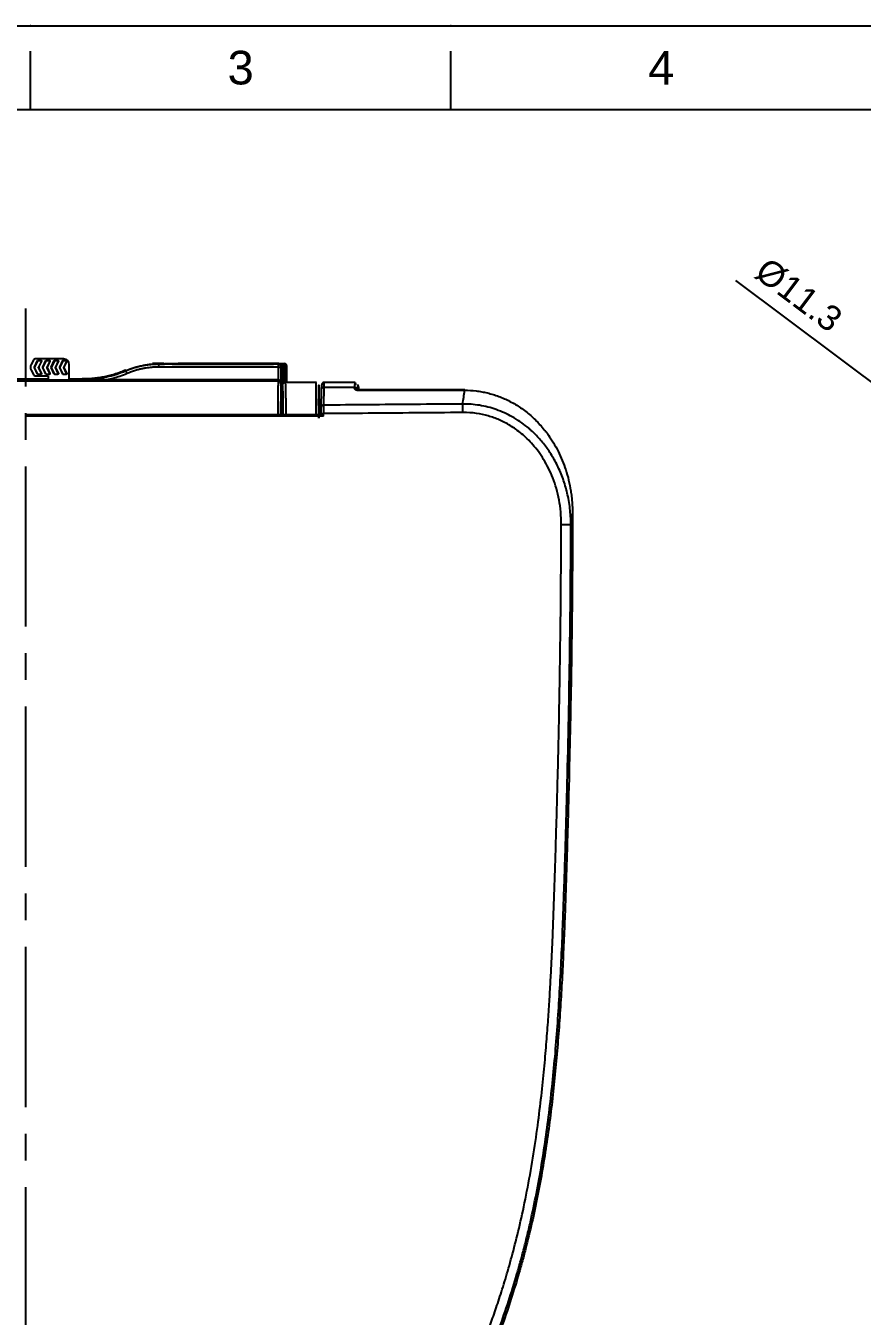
# Model space of a CAD drawing. Header units: millimetres. Extents: x 63 to 483, y 13 to 310.
# Drawn here: x 172.1 to 271.6, y 156.6 to 310.1 of the extents above; entities that cross this region are included whole.
import ezdxf

# ---------------------------------------------------------------- set-up
doc = ezdxf.new("R2010")
doc.units = ezdxf.units.MM
doc.linetypes.add('CENTER2', pattern=[28.575, 19.05, -3.175, 3.175, -3.175])
for name, color, linetype in [('Center', 1, 'CENTER2'), ('DIM', 5, 'Continuous'), ('FORM', 7, 'Continuous')]:
    doc.layers.add(name, color=color, linetype=linetype)
doc.styles.get("Standard").update_dxf_attribs({"font": 'arial.ttf'})
doc.dimstyles.new('사본 Standard', dxfattribs={"dimtxt": 2.5, "dimasz": 3, "dimexe": 1, "dimexo": 1, "dimgap": 0.9, "dimtad": 1, "dimdec": 1, "dimdsep": 46, "dimtxsty": 'Standard', "dimcen": 0.09, "dimclrd": 3, "dimclre": 3, "dimclrt": 2, "dimadec": 0, "dimazin": 0, "dimtfac": 1, "dimtdec": 1, "dimtmove": 0, "dimatfit": 3, "dimfxl": 1.25, "dimtolj": 1, "dimtzin": 0, "dimarcsym": 1})

# ---------------------------------------------------------------- blocks, each defined once
blk = doc.blocks.new('*D8')
at = {"layer": 'DIM', "linetype": 'ByBlock', "lineweight": -2, "transparency": 16777216}
blk.add_line((256.54, 279.84), (274.78, 266.16), dxfattribs=at)
at = {"layer": 'DIM', "transparency": 16777216}
blk.add_solid([(275.08, 266.56), (274.48, 265.76), (277.18, 264.36)], dxfattribs=at)
at = {"layer": 'DIM', "transparency": 16777216, "insert": (264.04, 278.11), "char_height": 3, "attachment_point": 5, "rotation": 323.1098}
blk.add_mtext('\\A1;%%C11.3', dxfattribs=at)

msp = doc.modelspace()

# ---------------------------------------------------------------- linework, layer by layer
for p, q in [((173.11, 270.43), (172.78, 269.85)), ((173.17, 269.55), (173.53, 270.31)), ((173.54, 270.3), (173.18, 269.55)), ((176.64, 270.52), (173.26, 270.52)), ((173.54, 270.3), (173.53, 270.31)), ((173.6, 270.34), (173.59, 270.35)), ((173.59, 270.35), (173.95, 270.35)), ((173.6, 270.34), (173.93, 270.34)), ((173.99, 270.25), (173.66, 269.55)), ((174.01, 270.26), (173.67, 269.55)), ((173.93, 270.34), (173.95, 270.35)), ((173.99, 270.25), (174.01, 270.26)), ((174.17, 269.55), (174.53, 270.31)), ((174.54, 270.3), (174.18, 269.55)), ((174.54, 270.3), (174.53, 270.31)), ((174.6, 270.34), (174.59, 270.35)), ((174.59, 270.35), (174.95, 270.35)), ((174.6, 270.34), (174.93, 270.34)), ((174.99, 270.25), (174.66, 269.55)), ((175.01, 270.26), (174.67, 269.55)), ((174.93, 270.34), (174.95, 270.35)), ((174.99, 270.25), (175.01, 270.26)), ((175.17, 269.55), (175.53, 270.31)), ((175.54, 270.3), (175.18, 269.55)), ((175.54, 270.3), (175.53, 270.31)), ((175.6, 270.34), (175.59, 270.35)), ((175.59, 270.35), (175.95, 270.35)), ((175.6, 270.34), (175.93, 270.34)), ((175.99, 270.25), (175.66, 269.55)), ((176.01, 270.26), (175.67, 269.55)), ((175.93, 270.34), (175.95, 270.35)), ((175.99, 270.25), (176.01, 270.26)), ((176.17, 269.55), (176.53, 270.31)), ((176.54, 270.3), (176.18, 269.55)), ((176.54, 270.3), (176.53, 270.31)), ((176.6, 270.34), (176.59, 270.35)), ((176.59, 270.35), (176.95, 270.35)), ((176.6, 270.34), (176.93, 270.34)), ((176.99, 270.25), (176.66, 269.55)), ((177.01, 270.26), (176.67, 269.55)), ((176.93, 270.34), (176.95, 270.35)), ((176.99, 270.25), (177.01, 270.26)), ((172.78, 269.18), (173.11, 268.6)), ((173.18, 269.55), (173.17, 269.55)), ((173.18, 269.49), (173.17, 269.49)), ((173.53, 268.72), (173.17, 269.49)), ((173.54, 268.73), (173.18, 269.49)), ((173.54, 268.73), (173.53, 268.72)), ((173.6, 268.69), (173.59, 268.68)), ((173.95, 268.68), (173.59, 268.68)), ((173.6, 268.69), (173.93, 268.69)), ((173.67, 269.55), (173.66, 269.55)), ((173.99, 268.79), (173.66, 269.49)), ((173.67, 269.49), (173.66, 269.49)), ((173.67, 269.49), (174.01, 268.78)), ((173.93, 268.69), (173.95, 268.68)), ((173.99, 268.79), (174.01, 268.78)), ((174.18, 269.55), (174.17, 269.55)), ((174.18, 269.49), (174.17, 269.49)), ((174.53, 268.72), (174.17, 269.49)), ((174.54, 268.73), (174.18, 269.49)), ((174.54, 268.73), (174.53, 268.72)), ((174.6, 268.69), (174.59, 268.68)), ((174.95, 268.68), (174.59, 268.68)), ((174.6, 268.69), (174.93, 268.69)), ((174.67, 269.55), (174.66, 269.55)), ((174.99, 268.79), (174.66, 269.49)), ((174.67, 269.49), (174.66, 269.49)), ((174.67, 269.49), (175.01, 268.78)), ((174.93, 268.69), (174.95, 268.68)), ((174.99, 268.79), (175.01, 268.78)), ((175.18, 269.55), (175.17, 269.55)), ((175.18, 269.49), (175.17, 269.49)), ((175.53, 268.72), (175.17, 269.49)), ((175.54, 268.73), (175.18, 269.49)), ((175.54, 268.73), (175.53, 268.72)), ((175.6, 268.69), (175.59, 268.68)), ((175.95, 268.68), (175.59, 268.68)), ((175.6, 268.69), (175.93, 268.69)), ((175.67, 269.55), (175.66, 269.55)), ((175.99, 268.79), (175.66, 269.49)), ((175.67, 269.49), (175.66, 269.49)), ((175.67, 269.49), (176.01, 268.78)), ((175.93, 268.69), (175.95, 268.68)), ((175.99, 268.79), (176.01, 268.78)), ((176.18, 269.55), (176.17, 269.55)), ((176.18, 269.49), (176.17, 269.49)), ((176.53, 268.72), (176.17, 269.49)), ((176.54, 268.73), (176.18, 269.49)), ((176.54, 268.73), (176.53, 268.72)), ((176.6, 268.69), (176.59, 268.68)), ((176.95, 268.68), (176.59, 268.68)), ((176.6, 268.69), (176.93, 268.69)), ((176.67, 269.55), (176.66, 269.55)), ((176.99, 268.79), (176.66, 269.49)), ((176.67, 269.49), (176.66, 269.49)), ((176.67, 269.49), (177.01, 268.78)), ((176.93, 268.69), (176.95, 268.68)), ((176.99, 268.79), (177.01, 268.78)), ((177.31, 268.03), (177.31, 269.85)), ((184.18, 268.77), (184.05, 269.08)), ((202.17, 269.88), (187.97, 269.88)), ((187.97, 269.55), (187.97, 269.88)), ((202.17, 269.55), (187.97, 269.55)), ((188, 269.9), (188.64, 269.9)), ((188.55, 269.99), (188.01, 269.99)), ((188.01, 269.9), (188.01, 269.99)), ((188.01, 269.9), (188.58, 269.9)), ((188.55, 269.99), (188.58, 269.93)), ((188.58, 269.9), (188.58, 269.93)), ((188.58, 269.9), (188.58, 269.9)), ((189.81, 269.95), (188.64, 269.95)), ((188.64, 269.95), (188.64, 269.9)), ((189.34, 269.9), (189.3, 269.94)), ((189.3, 269.9), (189.3, 269.94)), ((189.3, 269.94), (189.81, 269.94)), ((201.82, 269.9), (189.3, 269.9)), ((190.21, 269.93), (189.54, 269.93)), ((189.54, 269.93), (189.54, 269.9)), ((189.54, 269.9), (201.58, 269.9)), ((189.54, 269.9), (189.54, 269.9)), ((189.81, 269.95), (189.84, 269.93)), ((189.81, 269.94), (189.81, 269.95)), ((189.81, 269.94), (189.82, 269.93)), ((190.24, 269.99), (190.21, 269.93)), ((201.41, 269.99), (190.24, 269.99)), ((201.41, 269.97), (201.41, 269.99)), ((202.24, 269.97), (201.41, 269.97)), ((201.58, 269.94), (202.24, 269.95)), ((201.58, 269.9), (201.58, 269.94)), ((201.58, 269.9), (201.58, 269.9)), ((201.78, 269.9), (201.82, 269.93)), ((201.79, 269.97), (201.81, 269.99)), ((201.8, 269.97), (201.81, 269.97)), ((201.81, 269.99), (202.81, 269.99)), ((201.81, 269.99), (201.81, 269.97)), ((201.81, 269.97), (202.48, 269.97)), ((202.48, 269.95), (201.82, 269.93)), ((201.82, 269.93), (201.82, 269.9)), ((202.18, 269.91), (202.17, 269.88)), ((202.17, 269.55), (202.17, 269.88)), ((202.17, 269.55), (202.51, 269.55)), ((202.24, 269.95), (202.24, 269.97)), ((202.24, 269.94), (202.24, 269.95)), ((202.45, 269.95), (202.48, 269.97)), ((202.48, 269.97), (202.48, 269.95)), ((202.52, 269.58), (202.51, 269.55)), ((202.51, 267.68), (202.51, 269.55)), ((202.52, 269.58), (202.52, 267.02)), ((202.78, 269.94), (202.55, 269.93)), ((202.93, 269.6), (202.7, 269.6)), ((202.7, 269.6), (202.7, 267.57)), ((202.81, 269.99), (202.78, 269.94)), ((203.12, 269.6), (202.93, 269.6)), ((202.93, 269.6), (202.93, 267.72)), ((203.14, 269.66), (203.12, 269.6)), ((203.12, 269.6), (203.12, 267.73)), ((203.14, 267.73), (203.14, 269.66)), ((142.14, 267.89), (202.14, 267.89)), ((165.44, 268.03), (178.85, 268.03)), ((169.48, 268.13), (174.81, 268.13)), ((173.26, 268.52), (174.81, 268.52)), ((174.81, 268.52), (174.81, 268.03)), ((177.31, 268.13), (178.85, 268.13)), ((177.31, 268.09), (178.48, 268.09)), ((178.48, 268.03), (178.48, 268.09)), ((178.48, 268.03), (178.85, 268.03)), ((202.17, 268.01), (181.77, 268.01)), ((202.17, 268.01), (202.14, 267.89)), ((202.51, 267.68), (202.48, 267.56)), ((202.51, 267.18), (202.49, 267.12)), ((206.69, 267.73), (202.9, 267.73)), ((207.58, 267.12), (207.55, 265.02)), ((211.31, 267.73), (207.57, 267.73)), ((211.2, 267.12), (207.58, 267.12)), ((211.2, 267.12), (211.2, 267.09)), ((202.51, 266.98), (202.49, 266.98)), ((202.51, 265.54), (202.51, 266.98)), ((206.95, 266.11), (206.96, 265.32)), ((206.96, 264.97), (206.95, 265.76)), ((206.96, 265.93), (206.97, 265.93)), ((206.97, 265.93), (206.97, 267.05)), ((206.98, 267.05), (206.98, 265.93)), ((206.98, 266.1), (207, 266.1)), ((206.99, 265.31), (207, 266.1)), ((207, 265.75), (207, 264.96)), ((207.25, 266.83), (207.22, 264.74)), ((224.33, 266.83), (211.7, 266.83)), ((211.7, 266.79), (211.7, 266.83)), ((211.7, 266.79), (224.33, 266.79)), ((224.33, 266.83), (224.33, 266.79)), ((206.95, 264.97), (206.96, 264.97))]:
    msp.add_line(p, q)
for centre, radius, start, end in [((173.26, 270.35), 0.167, 90, 150), ((176.64, 269.85), 0.667, 0, 90), ((173.35, 269.52), 0.667, 150, 210), ((188.01, 259.84), 10.06, 90, 112.9994), ((188.01, 259.84), 10.15, 90, 94.4816), ((173.26, 268.68), 0.167, 210, 270)]:
    msp.add_arc(centre, radius, start, end)
at = {"extrusion": (0, 0, -1)}
for centre, major_axis, ratio, start_param, end_param in [((173.59, 270.28), (-0.036, 0.0565), 0.994663, 5.718376, 6.847995), ((173.95, 270.28), (0.057, 0.0363), 0.987001, 5.285566, 7.280804), ((174.59, 270.28), (-0.036, 0.0565), 0.994663, 5.718376, 6.847995), ((174.95, 270.28), (0.057, 0.0363), 0.987001, 5.285566, 7.280804), ((175.59, 270.28), (-0.036, 0.0565), 0.994663, 5.718376, 6.847995), ((175.95, 270.28), (0.057, 0.0363), 0.987001, 5.285566, 7.280804), ((176.59, 270.28), (-0.036, 0.0565), 0.994663, 5.718376, 6.847995), ((176.95, 270.28), (0.057, 0.0363), 0.987001, 5.285566, 7.280804), ((173.59, 268.75), (-0.036, -0.0565), 0.994663, 5.718376, 6.847995), ((173.95, 268.75), (0.057, -0.0363), 0.987001, 5.285566, 7.280804), ((174.59, 268.75), (-0.036, -0.0565), 0.994663, 5.718376, 6.847995), ((174.95, 268.75), (0.057, -0.0363), 0.987001, 5.285566, 7.280804), ((175.59, 268.75), (-0.036, -0.0565), 0.994663, 5.718376, 6.847995), ((175.95, 268.75), (0.057, -0.0363), 0.987001, 5.285566, 7.280804), ((176.59, 268.75), (-0.036, -0.0565), 0.994663, 5.718376, 6.847995), ((176.95, 268.75), (0.057, -0.0363), 0.987001, 5.285566, 7.280804), ((202.81, 269.66), (-0.149, -0.298), 0.999239, 2.678371, 4.248559)]:
    msp.add_ellipse(centre, major_axis=major_axis, ratio=ratio, start_param=start_param, end_param=end_param, dxfattribs=at)
for centre, major_axis, ratio, start_param, end_param in [((173.6, 270.28), (-0.036, 0.0565), 0.994663, 5.718376, 6.847995), ((173.93, 270.28), (0.057, 0.0363), 0.987001, 5.285566, 7.280804), ((174.6, 270.28), (-0.036, 0.0565), 0.994663, 5.718376, 6.847995), ((174.93, 270.28), (0.057, 0.0363), 0.987001, 5.285566, 7.280804), ((175.6, 270.28), (-0.036, 0.0565), 0.994663, 5.718376, 6.847995), ((175.93, 270.28), (0.057, 0.0363), 0.987001, 5.285566, 7.280804), ((176.6, 270.28), (-0.036, 0.0565), 0.994663, 5.718376, 6.847995), ((176.93, 270.28), (0.057, 0.0363), 0.987001, 5.285566, 7.280804), ((173.25, 269.52), (-0.067, 0), 0.995373, 5.848627, 6.717744), ((173.6, 268.76), (-0.036, -0.0565), 0.994663, 5.718376, 6.847995), ((173.74, 269.52), (-0.067, 0), 0.995373, 5.848627, 6.717744), ((173.93, 268.76), (0.057, -0.0363), 0.987001, 5.285566, 7.280804), ((174.25, 269.52), (-0.067, 0), 0.995373, 5.848627, 6.717744), ((174.6, 268.76), (-0.036, -0.0565), 0.994663, 5.718376, 6.847995), ((174.74, 269.52), (-0.067, 0), 0.995373, 5.848627, 6.717744), ((174.93, 268.76), (0.057, -0.0363), 0.987001, 5.285566, 7.280804), ((175.25, 269.52), (-0.067, 0), 0.995373, 5.848627, 6.717744), ((175.6, 268.76), (-0.036, -0.0565), 0.994663, 5.718376, 6.847995), ((175.74, 269.52), (-0.067, 0), 0.995373, 5.848627, 6.717744), ((175.93, 268.76), (0.057, -0.0363), 0.987001, 5.285566, 7.280804), ((176.25, 269.52), (-0.067, 0), 0.995373, 5.848627, 6.717744), ((176.6, 268.76), (-0.036, -0.0565), 0.994663, 5.718376, 6.847995), ((176.74, 269.52), (-0.067, 0), 0.995373, 5.848627, 6.717744), ((176.93, 268.76), (0.057, -0.0363), 0.987001, 5.285566, 7.280804), ((202.17, 269.55), (0.323, -0.081), 0.999353, 0.245041, 1.815533), ((202.18, 269.58), (0.323, -0.081), 0.999353, 0.245038, 1.815533), ((202.55, 269.6), (0.006, -0.333), 0.447159, 1.56299, 3.102565), ((202.78, 269.6), (0.298, -0.149), 0.999239, 0.46383, 2.034018), ((202.78, 269.6), (0.006, -0.333), 0.447159, 1.562989, 3.102565), ((202.14, 267.56), (0.323, -0.081), 0.999353, 0.245041, 1.815533), ((202.17, 267.68), (-0.331, 0.041), 0.964653, 3.268477, 4.834759), ((202.49, 266.92), (0, 0.2), 0.008727, 0.034907, 2.727372), ((202.51, 266.98), (0, 0.2), 0.008727, 4.712389, 6.318092), ((207.58, 266.83), (-0.333, 0.005), 0.866001, 4.725478, 6.300638), ((211.2, 266.83), (-0.332, 0.03), 0.865135, 3.246134, 4.790759), ((211.2, 266.8), (0.332, -0.03), 0.865135, 0.104541, 1.649166), ((202.48, 263.23), (0, 3.39), 0.008727, 0, 1.36998), ((202.48, 263.23), (0, 3.83), 0.008727, 5.324024, 5.868965), ((206.98, 263.23), (0, 3.83), 0.008727, 0.848412, 1.505533), ((206.98, 263.23), (0, 3.83), 0.008727, 0.065264, 0.717885), ((206.98, 263.23), (0, 2.72), 0.008727, 0.092155, 0.690994), ((206.98, 263.23), (0, 3.83), 0.008727, 5.560801, 6.217922), ((206.98, 263.23), (0, 2.72), 0.008727, 5.587693, 6.19103), ((206.98, 263.23), (0, 3.83), 0.008727, 4.777653, 5.430274), ((202.64, 263.23), (0, 1.88), 0.017455, 0, 1.218643), ((202.64, 263.23), (0, 1.88), 0.017455, 5.082557, 6.283185), ((206.98, 263.23), (0, 2.72), 0.008727, 0.875304, 1.478641), ((206.98, 263.23), (0, 1.88), 0.008727, 0, 1.293649), ((206.98, 263.23), (0, 1.88), 0.008727, 5.053595, 6.283185), ((206.98, 263.23), (0, 2.72), 0.008727, 4.804544, 5.403383), ((207.08, 264.04), (0, 0.167), 0.939426, 3.512573, 4.701873), ((207.55, 264.73), (-0.333, 0.005), 0.866001, 4.725478, 6.300638), ((224.09, 264.14), (-0.01, 1.17), 0.016483, 4.710721, 5.759508), ((207.05, 264.04), (0, -0.167), 0.999962, 0, 0.505423), ((207.05, 264.04), (0, -0.167), 0.999962, 0, 0.38033), ((207.16, 264.01), (0.086, 0.143), 0.726376, 3.82527, 5.124843), ((207.55, 264.01), (-0.333, 0), 0.003001, 0.681126, 1.582025), ((235.78, 250.81), (1.17, 0), 0.000183, 4.730777, 6.195919)]:
    msp.add_ellipse(centre, major_axis=major_axis, ratio=ratio, start_param=start_param, end_param=end_param)
at = {"extrusion": (6.12323e-17, 0, -1)}
for centre in [(173.24, 269.52), (173.73, 269.52), (174.24, 269.52), (174.73, 269.52), (175.24, 269.52), (175.73, 269.52), (176.24, 269.52), (176.73, 269.52)]:
    msp.add_ellipse(centre, major_axis=(-0.067, 0), ratio=0.995373, start_param=5.848627, end_param=6.717744, dxfattribs=at)
for points, degree, knots in [([(184.05, 269.08), (183.65, 268.91), (182.9, 268.63), (181.79, 268.34), (180.77, 268.15), (179.84, 268.05), (179.19, 268.02), (178.86, 268.02), (178.82, 268.02)], 3, [0, 0, 0, 0, 0.237993, 0.450634, 0.641268, 0.814082, 0.975605, 1, 1, 1, 1]), ([(184.04, 269.18), (183.83, 269.1), (183.42, 268.93), (182.79, 268.72), (182.15, 268.54), (181.5, 268.39), (180.84, 268.27), (180.18, 268.19), (179.51, 268.14), (179.07, 268.13), (178.85, 268.13)], 3, [0, 0, 0, 0, 0.124973, 0.249976, 0.37498, 0.499987, 0.624996, 0.750007, 0.875017, 1, 1, 1, 1]), ([(187.97, 269.88), (187.96, 269.88), (187.94, 269.88), (187.91, 269.88), (187.88, 269.88), (187.85, 269.88), (187.83, 269.88), (187.8, 269.88), (187.77, 269.88), (187.74, 269.88), (187.71, 269.88), (187.68, 269.87), (187.65, 269.87), (187.62, 269.87), (187.59, 269.87), (187.57, 269.87), (187.54, 269.87), (187.51, 269.87), (187.48, 269.87), (187.45, 269.87), (187.42, 269.86), (187.39, 269.86), (187.36, 269.86), (187.33, 269.86), (187.3, 269.86), (187.27, 269.85), (187.24, 269.85), (187.21, 269.85), (187.18, 269.85), (187.15, 269.85), (187.12, 269.84), (187.08, 269.84), (187.05, 269.84), (187.02, 269.83), (186.99, 269.83), (186.96, 269.83), (186.93, 269.83), (186.9, 269.82), (186.87, 269.82), (186.84, 269.81), (186.8, 269.81), (186.77, 269.81), (186.74, 269.8), (186.71, 269.8), (186.68, 269.8), (186.64, 269.79), (186.61, 269.79), (186.58, 269.78), (186.55, 269.78), (186.52, 269.77), (186.48, 269.77), (186.45, 269.76), (186.42, 269.76), (186.39, 269.75), (186.35, 269.75), (186.32, 269.74), (186.29, 269.74), (186.25, 269.73), (186.22, 269.73), (186.19, 269.72), (186.15, 269.71), (186.12, 269.71), (186.09, 269.7), (186.05, 269.69), (186.02, 269.69), (185.99, 269.68), (185.95, 269.67), (185.92, 269.67), (185.89, 269.66), (185.85, 269.65), (185.82, 269.65), (185.78, 269.64), (185.75, 269.63), (185.72, 269.62), (185.68, 269.62), (185.65, 269.61), (185.61, 269.6), (185.58, 269.59), (185.54, 269.58), (185.51, 269.57), (185.48, 269.56), (185.44, 269.56), (185.41, 269.55), (185.37, 269.54), (185.34, 269.53), (185.3, 269.52), (185.27, 269.51), (185.23, 269.5), (185.2, 269.49), (185.16, 269.48), (185.13, 269.47), (185.09, 269.46), (185.06, 269.45), (185.02, 269.44), (184.98, 269.43), (184.95, 269.41), (184.91, 269.4), (184.88, 269.39), (184.84, 269.38), (184.81, 269.37), (184.77, 269.36), (184.73, 269.34), (184.7, 269.33), (184.66, 269.32), (184.63, 269.31), (184.59, 269.29), (184.55, 269.28), (184.52, 269.27), (184.48, 269.25), (184.45, 269.24), (184.41, 269.23), (184.37, 269.21), (184.34, 269.2), (184.3, 269.19), (184.26, 269.17), (184.23, 269.16), (184.19, 269.14), (184.16, 269.13), (184.12, 269.11), (184.08, 269.1), (184.06, 269.09), (184.05, 269.08)], 3, [0, 0, 0, 0, 0.006951, 0.013927, 0.020927, 0.027952, 0.035002, 0.042077, 0.049176, 0.056299, 0.063448, 0.070621, 0.077819, 0.085041, 0.092288, 0.099559, 0.106855, 0.114176, 0.121521, 0.128891, 0.136285, 0.143704, 0.151148, 0.158616, 0.166109, 0.173626, 0.181168, 0.188735, 0.196326, 0.203941, 0.211582, 0.219247, 0.226936, 0.23465, 0.242389, 0.250152, 0.25794, 0.265753, 0.27359, 0.281452, 0.289338, 0.297249, 0.305185, 0.313145, 0.32113, 0.329139, 0.337173, 0.345232, 0.353315, 0.361423, 0.369555, 0.377712, 0.385894, 0.3941, 0.402331, 0.410587, 0.418867, 0.427172, 0.435501, 0.443855, 0.452233, 0.460637, 0.469064, 0.477517, 0.485994, 0.494495, 0.503022, 0.511572, 0.520148, 0.528748, 0.537373, 0.546022, 0.554696, 0.563395, 0.572118, 0.580866, 0.589638, 0.598435, 0.607257, 0.616103, 0.624974, 0.633869, 0.64279, 0.651734, 0.660704, 0.669698, 0.678716, 0.68776, 0.696827, 0.70592, 0.715037, 0.724179, 0.733345, 0.742536, 0.751751, 0.760991, 0.770256, 0.779545, 0.788859, 0.798198, 0.807561, 0.816949, 0.826362, 0.835799, 0.845261, 0.854748, 0.864259, 0.873795, 0.883356, 0.892942, 0.902552, 0.912186, 0.921845, 0.931529, 0.941237, 0.95097, 0.960727, 0.970509, 0.980315, 0.990145, 1, 1, 1, 1]), ([(188, 269.9), (187.66, 269.9), (187.32, 269.88), (186.82, 269.83), (186.66, 269.81), (186.45, 269.78), (186.41, 269.77), (186.33, 269.76), (186.28, 269.75), (186.16, 269.73), (186.08, 269.71), (185.83, 269.66), (185.67, 269.62), (185.42, 269.56), (185.34, 269.54), (185.22, 269.51), (185.18, 269.49), (185.1, 269.47), (185.06, 269.46), (184.7, 269.35), (184.38, 269.23), (184.07, 269.1)], 3, [0, 0, 0, 0, 0.25, 0.25, 0.375, 0.375, 0.40625, 0.40625, 0.4375, 0.4375, 0.5, 0.5, 0.625, 0.625, 0.6875, 0.6875, 0.71875, 0.71875, 0.75, 0.75, 1, 1, 1, 1]), ([(202.55, 269.93), (202.55, 269.93), (202.54, 269.93), (202.54, 269.93), (202.53, 269.93), (202.53, 269.93), (202.52, 269.93), (202.51, 269.93), (202.51, 269.93), (202.5, 269.93), (202.49, 269.93), (202.49, 269.93), (202.48, 269.93), (202.47, 269.93), (202.47, 269.93), (202.46, 269.93), (202.46, 269.93), (202.45, 269.93), (202.44, 269.93), (202.44, 269.93), (202.43, 269.93), (202.42, 269.93), (202.42, 269.93), (202.41, 269.93), (202.41, 269.93), (202.4, 269.93), (202.39, 269.93), (202.39, 269.93), (202.38, 269.93), (202.38, 269.93), (202.37, 269.93), (202.37, 269.93), (202.36, 269.93), (202.35, 269.93), (202.35, 269.93), (202.34, 269.93), (202.34, 269.93), (202.33, 269.93), (202.33, 269.93), (202.32, 269.93), (202.32, 269.93), (202.31, 269.93), (202.31, 269.93), (202.3, 269.93), (202.3, 269.93), (202.29, 269.93), (202.29, 269.93), (202.28, 269.93), (202.28, 269.92), (202.27, 269.92), (202.27, 269.92), (202.26, 269.92), (202.26, 269.92), (202.26, 269.92), (202.25, 269.92), (202.25, 269.92), (202.24, 269.92), (202.24, 269.92), (202.24, 269.92), (202.23, 269.92), (202.23, 269.92), (202.23, 269.92), (202.22, 269.92), (202.22, 269.92), (202.22, 269.92), (202.22, 269.92), (202.21, 269.92), (202.21, 269.92), (202.21, 269.92), (202.21, 269.92), (202.2, 269.92), (202.2, 269.92), (202.2, 269.92), (202.2, 269.92), (202.19, 269.92), (202.19, 269.92), (202.19, 269.92), (202.19, 269.92), (202.19, 269.92), (202.18, 269.91), (202.18, 269.91), (202.18, 269.91), (202.18, 269.91), (202.18, 269.91)], 3, [0, 0, 0, 0, 0.00985, 0.019751, 0.029703, 0.039706, 0.049759, 0.059863, 0.070017, 0.080221, 0.090476, 0.10078, 0.111134, 0.121537, 0.131989, 0.142491, 0.153041, 0.16364, 0.174287, 0.184982, 0.195725, 0.206516, 0.217354, 0.228239, 0.239172, 0.25015, 0.261175, 0.272247, 0.283364, 0.294528, 0.305739, 0.316997, 0.328301, 0.339652, 0.35105, 0.362495, 0.373987, 0.385526, 0.397112, 0.408746, 0.420427, 0.432155, 0.443931, 0.455754, 0.467625, 0.479543, 0.491509, 0.503523, 0.515585, 0.527695, 0.539852, 0.552058, 0.564313, 0.576615, 0.588966, 0.601366, 0.613814, 0.626312, 0.638858, 0.651453, 0.661005, 0.671067, 0.681639, 0.692721, 0.704313, 0.716415, 0.729028, 0.742152, 0.755788, 0.769934, 0.784591, 0.799758, 0.815435, 0.831622, 0.848317, 0.865519, 0.883227, 0.901439, 0.920154, 0.939371, 0.959085, 0.979296, 1, 1, 1, 1]), ([(202.7, 269.6), (202.7, 269.6), (202.7, 269.6), (202.69, 269.6), (202.69, 269.6), (202.68, 269.6), (202.68, 269.6), (202.67, 269.6), (202.67, 269.6), (202.66, 269.6), (202.66, 269.6), (202.65, 269.6), (202.65, 269.6), (202.64, 269.6), (202.64, 269.6), (202.64, 269.6), (202.63, 269.6), (202.63, 269.6), (202.62, 269.6), (202.62, 269.6), (202.61, 269.6), (202.61, 269.6), (202.61, 269.6), (202.6, 269.6), (202.6, 269.6), (202.59, 269.59), (202.59, 269.59), (202.59, 269.59), (202.58, 269.59), (202.58, 269.59), (202.57, 269.59), (202.57, 269.59), (202.57, 269.59), (202.57, 269.59), (202.56, 269.59), (202.56, 269.59), (202.56, 269.59), (202.55, 269.59), (202.55, 269.59), (202.55, 269.59), (202.54, 269.59), (202.54, 269.59), (202.54, 269.59), (202.54, 269.59), (202.53, 269.59), (202.53, 269.59), (202.53, 269.59), (202.53, 269.59), (202.52, 269.58), (202.52, 269.58), (202.52, 269.58), (202.52, 269.58), (202.52, 269.58), (202.52, 269.58), (202.52, 269.58), (202.52, 269.58), (202.52, 269.58)], 3, [0, 0, 0, 0, 0.014513, 0.029117, 0.043813, 0.0586, 0.073479, 0.088449, 0.103511, 0.118664, 0.133909, 0.149245, 0.164673, 0.180193, 0.195804, 0.211507, 0.227302, 0.243188, 0.259166, 0.275236, 0.291397, 0.30765, 0.323995, 0.340432, 0.35696, 0.37358, 0.390292, 0.407095, 0.423991, 0.440978, 0.458057, 0.475228, 0.49249, 0.506766, 0.521751, 0.537443, 0.553843, 0.570952, 0.588769, 0.607294, 0.626527, 0.646468, 0.667117, 0.688475, 0.71054, 0.733314, 0.756796, 0.780986, 0.805884, 0.831491, 0.857805, 0.884828, 0.912559, 0.940998, 0.970145, 1, 1, 1, 1]), ([(181.77, 268.01), (181.46, 268.01), (181.1, 268.01), (180.77, 268.01), (180.38, 268.01), (180.04, 268.01), (179.62, 268.01), (179.32, 268.01), (178.82, 268.02)], 2, [0, 0, 0, 0.25, 0.25, 0.5, 0.5, 0.75, 0.75, 1, 1, 1]), ([(202.14, 267.89), (202.14, 267.88), (202.14, 267.84), (202.13, 267.71), (202.13, 267.61), (202.13, 267.37), (202.12, 267.22), (202.12, 266.88), (202.12, 266.68), (202.11, 266.25), (202.11, 266.02), (202.11, 265.52), (202.11, 265.25), (202.11, 264.7), (202.11, 264.41), (202.11, 264.04), (202.11, 263.96), (202.11, 263.89)], 3, [0, 0, 0, 0, 0.137736, 0.137736, 0.275473, 0.275473, 0.413209, 0.413209, 0.550945, 0.550945, 0.688682, 0.688682, 0.826418, 0.826418, 0.964154, 0.964154, 1, 1, 1, 1]), ([(202.48, 267.56), (202.47, 267.55), (202.47, 267.47), (202.46, 267.19), (202.45, 266.77), (202.45, 266.26), (202.45, 265.88), (202.45, 265.71)], 3, [0, 0, 0, 0, 0.21106, 0.422119, 0.633179, 0.844238, 1, 1, 1, 1]), ([(202.99, 267.73), (202.96, 267.73), (202.92, 267.72), (202.86, 267.7), (202.82, 267.68), (202.79, 267.67), (202.76, 267.65), (202.7, 267.59), (202.66, 267.51), (202.63, 267.35), (202.62, 267.2), (202.61, 267.01), (202.61, 266.99)], 3, [0, 0, 0, 0, 0.035934, 0.068846, 0.08413, 0.099341, 0.115698, 0.134713, 0.264677, 0.52305, 0.953474, 1, 1, 1, 1]), ([(202.61, 267), (202.62, 267.11), (202.63, 267.32), (202.64, 267.44), (202.66, 267.28), (202.68, 266.84), (202.7, 266.15), (202.71, 265.31), (202.71, 264.54), (202.71, 264.08), (202.72, 263.88)], 3, [0, 0, 0, 0, 0.095516, 0.229215, 0.362914, 0.496614, 0.630313, 0.764012, 0.897712, 1, 1, 1, 1]), ([(202.97, 267.71), (202.97, 267.72), (202.98, 267.73), (202.98, 267.72), (202.98, 267.72), (202.98, 267.72), (202.98, 267.71), (202.98, 267.71), (202.98, 267.7), (202.98, 267.7), (202.98, 267.7), (202.98, 267.7), (202.98, 267.7), (202.98, 267.7), (202.98, 267.7), (202.98, 267.7), (202.98, 267.7), (202.98, 267.7), (202.99, 267.68), (202.99, 267.66), (202.99, 267.62), (202.99, 267.59), (203, 267.53), (203, 267.49), (203, 267.41), (203.01, 267.37), (203.01, 267.29), (203.01, 267.24), (203.01, 267.15), (203.01, 267.1), (203.02, 267), (203.02, 266.95), (203.02, 266.88), (203.02, 266.84), (203.02, 266.8), (203.02, 266.77), (203.02, 266.76), (203.02, 266.76), (203.02, 266.75), (203.02, 266.75), (203.02, 266.75), (203.02, 266.75), (203.02, 266.75), (203.02, 266.75), (203.02, 266.66), (203.03, 266.56), (203.03, 266.35), (203.03, 266.24), (203.03, 266.01), (203.04, 265.89), (203.04, 265.65), (203.04, 265.52), (203.04, 265.26), (203.04, 265.13), (203.04, 264.85), (203.04, 264.72), (203.05, 264.43), (203.05, 264.29), (203.05, 264.06), (203.05, 263.97), (203.05, 263.88)], 3, [0, 0, 0, 0, 0.039601, 0.039601, 0.059401, 0.059401, 0.069301, 0.074252, 0.076727, 0.077964, 0.078583, 0.078892, 0.079047, 0.079124, 0.079163, 0.079182, 0.079182, 0.079202, 0.079202, 0.118802, 0.118802, 0.158403, 0.158403, 0.198004, 0.198004, 0.237605, 0.237605, 0.277206, 0.277206, 0.316807, 0.316807, 0.356407, 0.356407, 0.376208, 0.386108, 0.391058, 0.393533, 0.394771, 0.395389, 0.395699, 0.395854, 0.395931, 0.395931, 0.396008, 0.396008, 0.47521, 0.47521, 0.554412, 0.554412, 0.633613, 0.633613, 0.712815, 0.712815, 0.792016, 0.792016, 0.871218, 0.871218, 0.95042, 0.95042, 1, 1, 1, 1]), ([(206.64, 267.73), (206.64, 267.73), (206.64, 267.72), (206.64, 267.71), (206.64, 267.7), (206.64, 267.65), (206.64, 267.61), (206.63, 267.52), (206.63, 267.47), (206.63, 267.35), (206.63, 267.27), (206.63, 267.15), (206.63, 267.1), (206.62, 267.03), (206.62, 267), (206.62, 266.95), (206.62, 266.93), (206.62, 266.92), (206.62, 266.91), (206.62, 266.91), (206.62, 266.91), (206.62, 266.91), (206.62, 266.91), (206.62, 266.91), (206.62, 266.91), (206.62, 266.91), (206.62, 266.91), (206.62, 266.91), (206.62, 266.82), (206.62, 266.72), (206.62, 266.51), (206.62, 266.4), (206.62, 266.18), (206.62, 266.06), (206.61, 265.81), (206.61, 265.68), (206.61, 265.28), (206.61, 265), (206.61, 264.44), (206.61, 264.16), (206.61, 263.88)], 3, [0, 0, 0, 0, 0.022675, 0.022675, 0.069721, 0.069721, 0.116767, 0.116767, 0.163812, 0.163812, 0.210858, 0.210858, 0.234381, 0.234381, 0.246142, 0.252023, 0.254963, 0.256433, 0.257168, 0.257536, 0.25772, 0.257811, 0.257857, 0.25788, 0.257892, 0.257898, 0.257898, 0.257903, 0.257903, 0.351994, 0.351994, 0.446086, 0.446086, 0.540177, 0.540177, 0.634268, 0.634268, 0.82245, 0.82245, 1, 1, 1, 1]), ([(206.67, 266.36), (206.67, 266.41), (206.67, 266.46), (206.67, 266.58), (206.67, 266.66), (206.67, 266.8), (206.67, 266.87), (206.66, 267.01), (206.66, 267.08), (206.66, 267.2), (206.66, 267.26), (206.66, 267.37), (206.66, 267.42), (206.65, 267.51), (206.65, 267.55), (206.65, 267.62), (206.65, 267.65), (206.65, 267.7), (206.65, 267.71), (206.64, 267.72), (206.64, 267.73), (206.64, 267.73)], 3, [0, 0, 0, 0, 0.066623, 0.066623, 0.176201, 0.176201, 0.285779, 0.285779, 0.395357, 0.395357, 0.504935, 0.504935, 0.614513, 0.614513, 0.724091, 0.724091, 0.833669, 0.833669, 0.943247, 0.943247, 1, 1, 1, 1]), ([(206.98, 267.39), (206.98, 267.39), (206.98, 267.4), (206.97, 267.33), (206.96, 266.95), (206.95, 266.54), (206.95, 266.29), (206.95, 266.28)], 3, [0, 0, 0, 0, 0.028292, 0.348883, 0.669475, 0.990067, 1, 1, 1, 1]), ([(207.01, 263.79), (207.01, 263.97), (207.01, 264.48), (207.01, 265.31), (207, 266.17), (207, 266.84), (206.99, 267.26), (206.98, 267.37), (206.98, 267.39)], 3, [0, 0, 0, 0, 0.089144, 0.274588, 0.460032, 0.645477, 0.830921, 1, 1, 1, 1]), ([(207.6, 267.73), (207.55, 267.72), (207.46, 267.68), (207.35, 267.5), (207.28, 267.22), (207.25, 266.98), (207.25, 266.84)], 3, [0, 0, 0, 0, 0.256443, 0.509055, 0.757029, 1, 1, 1, 1]), ([(207.6, 267.73), (207.6, 267.73), (207.6, 267.72), (207.6, 267.72), (207.6, 267.7), (207.59, 267.67), (207.59, 267.65), (207.59, 267.6), (207.59, 267.57), (207.59, 267.5), (207.59, 267.47), (207.59, 267.4), (207.59, 267.36), (207.58, 267.29), (207.58, 267.26), (207.58, 267.19), (207.58, 267.15), (207.58, 267.12)], 3, [0, 0, 0, 0, 0.055008, 0.055008, 0.190007, 0.190007, 0.325006, 0.325006, 0.460005, 0.460005, 0.595004, 0.595004, 0.730002, 0.730002, 0.865001, 0.865001, 1, 1, 1, 1]), ([(211.31, 267.73), (211.3, 267.73), (211.3, 267.72), (211.29, 267.7), (211.28, 267.69), (211.27, 267.65), (211.26, 267.62), (211.25, 267.55), (211.24, 267.51), (211.22, 267.37), (211.21, 267.26), (211.2, 267.12)], 3, [0, 0, 0, 0, 0.134649, 0.134649, 0.307719, 0.307719, 0.480789, 0.480789, 0.65386, 0.65386, 1, 1, 1, 1]), ([(211.2, 267.09), (211.2, 267.09), (211.2, 267.09), (211.2, 267.08), (211.2, 267.08), (211.2, 267.08), (211.2, 267.07), (211.2, 267.07), (211.2, 267.07), (211.2, 267.06), (211.2, 267.06), (211.2, 267.06), (211.2, 267.05), (211.2, 267.05), (211.2, 267.05), (211.2, 267.04), (211.2, 267.04), (211.2, 267.04), (211.2, 267.03), (211.2, 267.03), (211.2, 267.03), (211.2, 267.02), (211.21, 267.02), (211.21, 267.02), (211.21, 267.01), (211.21, 267.01), (211.21, 267.01), (211.21, 267.01), (211.21, 267), (211.21, 267), (211.22, 267), (211.22, 266.99), (211.22, 266.99), (211.22, 266.99), (211.22, 266.99), (211.22, 266.98), (211.22, 266.98), (211.23, 266.98), (211.23, 266.98), (211.23, 266.97), (211.23, 266.97), (211.23, 266.97), (211.23, 266.96), (211.24, 266.96), (211.24, 266.96), (211.24, 266.96), (211.24, 266.95), (211.24, 266.95), (211.25, 266.95), (211.25, 266.95), (211.25, 266.95), (211.25, 266.94), (211.25, 266.94), (211.26, 266.94), (211.27, 266.93), (211.29, 266.91), (211.32, 266.88), (211.36, 266.86), (211.4, 266.84), (211.44, 266.83), (211.47, 266.82), (211.51, 266.81), (211.54, 266.8), (211.57, 266.8), (211.58, 266.79), (211.59, 266.79), (211.6, 266.79), (211.61, 266.79), (211.63, 266.79), (211.64, 266.79), (211.65, 266.79), (211.66, 266.79), (211.67, 266.79), (211.69, 266.79), (211.69, 266.79), (211.7, 266.79)], 3, [0, 0, 0, 0, 0.007916, 0.015789, 0.023618, 0.031404, 0.039146, 0.046846, 0.054502, 0.062114, 0.069683, 0.077209, 0.084691, 0.092129, 0.099524, 0.106875, 0.114183, 0.121446, 0.128666, 0.135842, 0.142973, 0.150061, 0.157105, 0.164105, 0.171062, 0.177975, 0.184844, 0.191671, 0.198454, 0.205193, 0.21189, 0.218543, 0.225153, 0.23172, 0.238245, 0.244726, 0.251164, 0.257559, 0.263912, 0.270221, 0.276488, 0.282712, 0.288893, 0.295031, 0.301126, 0.307178, 0.313188, 0.319155, 0.325079, 0.33096, 0.336798, 0.342593, 0.348345, 0.354054, 0.35972, 0.433531, 0.502812, 0.567544, 0.627687, 0.682564, 0.735383, 0.786105, 0.834686, 0.84879, 0.862838, 0.876829, 0.890762, 0.904635, 0.918448, 0.932199, 0.945889, 0.959516, 0.973078, 0.986573, 1, 1, 1, 1]), ([(211.39, 267.39), (211.39, 267.39), (211.39, 267.4), (211.38, 267.45), (211.38, 267.5), (211.37, 267.57), (211.36, 267.61), (211.35, 267.66), (211.34, 267.68), (211.33, 267.7), (211.33, 267.7), (211.33, 267.71)], 3, [0, 0, 0, 0, 0.018712, 0.018712, 0.32546, 0.32546, 0.632209, 0.632209, 0.938957, 0.938957, 1, 1, 1, 1]), ([(211.75, 266.86), (211.75, 266.89), (211.73, 267.06), (211.7, 267.27), (211.66, 267.39), (211.63, 267.4), (211.6, 267.32), (211.57, 267.15), (211.54, 266.96), (211.53, 266.83)], 3, [0, 0, 0, 0, 0.038808, 0.199007, 0.359205, 0.519404, 0.679603, 0.839801, 1, 1, 1, 1]), ([(202.45, 265.71), (202.45, 265.64), (202.44, 265.35), (202.44, 264.78), (202.44, 264.21), (202.44, 263.91), (202.44, 263.89)], 3, [0, 0, 0, 0, 0.111822, 0.538626, 0.965429, 1, 1, 1, 1]), ([(206.95, 266.28), (206.95, 266.05), (206.95, 265.51), (206.94, 264.66), (206.94, 264.06), (206.94, 263.75), (206.94, 263.69)], 3, [0, 0, 0, 0, 0.304005, 0.61773, 0.931456, 1, 1, 1, 1]), ([(211.7, 266.83), (211.67, 266.83), (211.63, 266.82), (211.61, 266.8), (211.6, 266.79)], 3, [0, 0, 0, 0, 0.591988, 1, 1, 1, 1]), ([(224.33, 266.79), (224.78, 266.79), (225.22, 266.76), (225.9, 266.68), (226.13, 266.65), (226.58, 266.57), (226.8, 266.52), (227.48, 266.36), (227.93, 266.22), (228.6, 265.97), (228.83, 265.88), (229.27, 265.69), (229.49, 265.58), (230.14, 265.24), (230.56, 264.99), (231.39, 264.43), (231.79, 264.12), (232.36, 263.61), (232.55, 263.44), (232.92, 263.08), (233.28, 262.7), (233.62, 262.3), (233.87, 261.99), (233.99, 261.84), (234.13, 261.65), (234.2, 261.56), (234.23, 261.51), (234.25, 261.49), (234.26, 261.47), (234.26, 261.47), (234.26, 261.47), (234.26, 261.46), (234.27, 261.46), (234.27, 261.46), (234.27, 261.46), (234.27, 261.46), (234.27, 261.46), (234.27, 261.46), (234.48, 261.17), (234.68, 260.86), (235.07, 260.21), (235.26, 259.88), (235.61, 259.18), (235.77, 258.82), (236.08, 258.08), (236.22, 257.7), (236.6, 256.52), (236.8, 255.69), (236.97, 254.6), (237, 254.39), (237.05, 253.94), (237.08, 253.72), (237.13, 253.05), (237.15, 252.59), (237.15, 252.13)], 3, [0, 0, 0, 0, 0.0625, 0.0625, 0.09375, 0.09375, 0.125, 0.125, 0.1875, 0.1875, 0.21875, 0.21875, 0.25, 0.25, 0.3125, 0.3125, 0.375, 0.375, 0.40625, 0.40625, 0.4375, 0.46875, 0.46875, 0.484375, 0.492188, 0.496094, 0.498047, 0.499023, 0.499512, 0.499756, 0.499878, 0.499939, 0.499969, 0.499985, 0.499992, 0.499996, 0.499996, 0.5, 0.5, 0.5625, 0.5625, 0.625, 0.625, 0.6875, 0.6875, 0.75, 0.75, 0.875, 0.875, 0.90625, 0.90625, 0.9375, 0.9375, 1, 1, 1, 1]), ([(202.57, 263.9), (202.57, 264.04), (202.57, 264.52), (202.58, 264.98), (202.58, 265.27)], 3, [0, 0, 0, 0, 0.297759, 1, 1, 1, 1]), ([(207.21, 264.04), (207.21, 264.03), (207.21, 264.01), (207.2, 263.98), (207.19, 263.95), (207.17, 263.93), (207.17, 263.92)], 3, [0, 0, 0, 0, 0.232667, 0.479578, 0.736992, 1, 1, 1, 1]), ([(207.23, 264.04), (207.23, 264.04), (207.22, 264.04), (207.22, 264.04), (207.21, 264.04), (207.21, 264.04)], 3, [0, 0, 0, 0, 0.452342, 0.904684, 1, 1, 1, 1]), ([(207.55, 265.02), (207.55, 265), (207.55, 264.97), (207.55, 264.91), (207.55, 264.88), (207.55, 264.8), (207.55, 264.76), (207.55, 264.68), (207.55, 264.64), (207.55, 264.55), (207.55, 264.5), (207.55, 264.4), (207.55, 264.36), (207.55, 264.26), (207.55, 264.21), (207.55, 264.11), (207.55, 264.06), (207.55, 264.01)], 3, [0, 0, 0, 0, 0.125, 0.125, 0.25, 0.25, 0.375, 0.375, 0.5, 0.5, 0.625, 0.625, 0.75, 0.75, 0.875, 0.875, 1, 1, 1, 1]), ([(236.95, 250.8), (236.95, 251.13), (236.94, 251.46), (236.9, 252.11), (236.87, 252.42), (236.8, 253.05), (236.75, 253.36), (236.64, 253.97), (236.58, 254.27), (236.44, 254.86), (236.37, 255.15), (236.2, 255.71), (236.11, 255.99), (235.82, 256.8), (235.6, 257.32), (235.23, 258.06), (235.11, 258.3), (234.85, 258.77), (234.71, 258.99), (234.43, 259.43), (234.29, 259.64), (234, 260.05), (233.84, 260.25), (233.54, 260.64), (233.38, 260.82), (233.06, 261.18), (232.9, 261.35), (232.58, 261.68), (232.41, 261.83), (232.16, 262.06), (232.04, 262.17), (231.89, 262.3), (231.82, 262.36), (231.78, 262.39), (231.76, 262.4), (231.75, 262.41), (231.75, 262.41), (231.74, 262.42), (231.74, 262.42), (231.74, 262.42), (231.74, 262.42), (231.74, 262.42), (231.74, 262.42), (231.46, 262.64), (231.18, 262.86), (230.59, 263.26), (230.29, 263.45), (229.67, 263.79), (229.36, 263.95), (228.73, 264.24), (228.4, 264.37), (227.75, 264.6), (227.42, 264.7), (226.76, 264.87), (226.42, 264.94), (225.76, 265.05), (225.42, 265.09), (224.75, 265.14), (224.42, 265.16), (224.09, 265.15)], 3, [0, 0, 0, 0, 0.03125, 0.03125, 0.0625, 0.0625, 0.09375, 0.09375, 0.125, 0.125, 0.15625, 0.15625, 0.1875, 0.1875, 0.25, 0.25, 0.28125, 0.28125, 0.3125, 0.3125, 0.34375, 0.34375, 0.375, 0.375, 0.40625, 0.40625, 0.4375, 0.4375, 0.46875, 0.46875, 0.484375, 0.492188, 0.496094, 0.498047, 0.499023, 0.499512, 0.499756, 0.499878, 0.499939, 0.499969, 0.499985, 0.499985, 0.5, 0.5, 0.5625, 0.5625, 0.625, 0.625, 0.6875, 0.6875, 0.75, 0.75, 0.8125, 0.8125, 0.875, 0.875, 0.9375, 0.9375, 1, 1, 1, 1]), ([(207.09, 263.87), (207.09, 263.87), (207.07, 263.86), (207.06, 263.86), (207.05, 263.86)], 3, [0, 0, 0, 0, 0.276217, 1, 1, 1, 1]), ([(207.22, 263.81), (207.22, 263.8), (207.22, 263.8), (207.22, 263.79), (207.21, 263.79), (207.21, 263.78), (207.21, 263.78), (207.2, 263.77), (207.2, 263.76), (207.19, 263.76), (207.19, 263.76), (207.18, 263.75), (207.18, 263.75), (207.16, 263.74), (207.16, 263.74), (207.14, 263.74), (207.14, 263.74), (207.14, 263.73), (207.14, 263.73), (207.13, 263.73), (207.12, 263.73), (207.11, 263.73), (207.1, 263.73), (207.08, 263.72), (207.08, 263.72), (207.06, 263.72), (207.06, 263.72), (207.05, 263.72)], 3, [0, 0, 0, 0, 0.125, 0.125, 0.1875, 0.1875, 0.25, 0.25, 0.375, 0.375, 0.4375, 0.4375, 0.5, 0.5, 0.625, 0.625, 0.65625, 0.65625, 0.6875, 0.6875, 0.75, 0.75, 0.875, 0.875, 0.9375, 0.9375, 1, 1, 1, 1]), ([(207.21, 263.78), (207.21, 263.78), (207.21, 263.8), (207.21, 263.82), (207.21, 263.84), (207.21, 263.84)], 3, [0, 0, 0, 0, 0.061607, 0.786006, 1, 1, 1, 1]), ([(237.15, 252.13), (237.14, 247.81), (237.12, 243.49), (237.02, 234.86), (236.95, 230.54), (236.81, 224.06), (236.76, 221.91), (236.68, 218.67), (236.65, 217.59), (236.59, 215.43), (236.54, 213.81), (236.5, 212.2), (236.46, 211.12), (236.45, 210.58), (236.39, 208.96), (236.36, 207.88), (236.3, 206.26), (236.28, 205.72), (236.25, 204.64), (236.23, 204.11), (236.16, 202.49), (236.12, 201.41), (236.02, 199.25), (235.97, 198.17), (235.86, 196.02), (235.8, 194.94), (235.66, 192.78), (235.59, 191.7), (235.43, 189.55), (235.34, 188.47), (235.15, 186.32), (235.05, 185.24), (234.83, 183.1), (234.7, 182.02), (234.44, 179.88), (234.3, 178.81), (233.99, 176.67), (233.82, 175.6), (233.47, 173.47), (233.28, 172.4), (232.87, 170.28), (232.65, 169.22), (232.17, 167.11), (231.92, 166.06), (231.52, 164.48), (231.39, 163.96), (231.1, 162.92), (230.96, 162.4), (230.51, 160.84), (230.19, 159.8), (229.53, 157.74), (229.19, 156.72), (228.47, 154.68), (228.09, 153.67), (227.31, 151.65), (226.9, 150.65), (226.48, 149.65)], 3, [0, 0, 0, 0, 0.125, 0.125, 0.25, 0.25, 0.3125, 0.3125, 0.34375, 0.34375, 0.375, 0.390625, 0.390625, 0.40625, 0.40625, 0.4375, 0.4375, 0.453125, 0.453125, 0.46875, 0.46875, 0.5, 0.5, 0.53125, 0.53125, 0.5625, 0.5625, 0.59375, 0.59375, 0.625, 0.625, 0.65625, 0.65625, 0.6875, 0.6875, 0.71875, 0.71875, 0.75, 0.75, 0.78125, 0.78125, 0.8125, 0.8125, 0.84375, 0.84375, 0.859375, 0.859375, 0.875, 0.875, 0.90625, 0.90625, 0.9375, 0.9375, 0.96875, 0.96875, 1, 1, 1, 1]), ([(220.12, 137.54), (220.66, 138.44), (221.2, 139.37), (222.23, 141.23), (222.73, 142.18), (223.72, 144.1), (224.19, 145.07), (225.12, 147.04), (225.57, 148.03), (226.22, 149.54), (226.43, 150.05), (226.85, 151.07), (227.06, 151.58), (227.67, 153.12), (228.06, 154.16), (228.82, 156.26), (229.18, 157.32), (229.88, 159.46), (230.21, 160.54), (230.69, 162.17), (230.84, 162.72), (231.14, 163.82), (231.29, 164.37), (231.57, 165.48), (231.71, 166.03), (231.98, 167.15), (232.11, 167.71), (232.48, 169.4), (232.72, 170.54), (233.15, 172.82), (233.36, 173.97), (233.73, 176.29), (233.91, 177.45), (234.23, 179.79), (234.38, 180.96), (234.65, 183.33), (234.78, 184.52), (235.01, 186.9), (235.12, 188.1), (235.31, 190.51), (235.4, 191.72), (235.55, 194.14), (235.63, 195.36), (235.76, 197.81), (235.82, 199.04), (235.93, 201.51), (235.98, 202.75), (236.05, 204.61), (236.07, 205.23), (236.11, 206.48), (236.13, 207.1), (236.18, 208.36), (236.2, 208.98), (236.24, 210.24), (236.3, 212.13), (236.35, 214.03), (236.43, 216.57), (236.46, 217.85), (236.63, 224.25), (236.73, 229.45), (236.85, 237.37), (236.88, 240.03), (236.93, 245.39), (236.94, 248.09), (236.95, 250.8)], 3, [0, 0, 0, 0, 0.03125, 0.03125, 0.0625, 0.0625, 0.09375, 0.09375, 0.125, 0.125, 0.140625, 0.140625, 0.15625, 0.15625, 0.1875, 0.1875, 0.21875, 0.21875, 0.25, 0.25, 0.265625, 0.265625, 0.28125, 0.28125, 0.296875, 0.296875, 0.3125, 0.3125, 0.34375, 0.34375, 0.375, 0.375, 0.40625, 0.40625, 0.4375, 0.4375, 0.46875, 0.46875, 0.5, 0.5, 0.53125, 0.53125, 0.5625, 0.5625, 0.59375, 0.59375, 0.625, 0.625, 0.640625, 0.640625, 0.65625, 0.65625, 0.671875, 0.671875, 0.6875, 0.71875, 0.71875, 0.75, 0.75, 0.875, 0.875, 0.9375, 0.9375, 1, 1, 1, 1]), ([(236.87, 226.83), (236.89, 227.89), (237.04, 235.74), (237.13, 243.59), (237.14, 250.37)], 3, [0, 0, 0, 0, 0.136098, 1, 1, 1, 1])]:
    msp.add_open_spline(points, degree=degree, knots=knots)
for points, degree in [([(184.18, 268.77), (183.89, 268.65), (183.32, 268.43), (182.52, 268.18), (182.01, 268.06), (181.77, 268.01)], 3), ([(184.07, 269.1), (184.07, 269.1), (184.06, 269.09), (184.05, 269.08), (184.05, 269.08)], 3), ([(187.97, 269.55), (187.82, 269.55), (187.54, 269.54), (187.12, 269.51), (186.75, 269.47), (186.4, 269.42), (186.02, 269.35), (185.62, 269.26), (185.18, 269.14), (184.7, 268.98), (184.36, 268.85), (184.18, 268.77)], 3), ([(188, 269.9), (187.99, 269.89), (187.98, 269.89), (187.97, 269.88), (187.97, 269.88)], 3), ([(202.17, 268.01), (202.17, 269.55)], 1), ([(202.6, 269.91), (202.5, 269.93), (202.39, 269.93)], 2), ([(178.85, 268.03), (178.84, 268.03), (178.83, 268.02), (178.82, 268.02)], 3), ([(179.07, 268.04), (178.99, 268.04), (178.92, 268.03), (178.85, 268.03)], 3), ([(224.09, 265.15), (224.13, 265.42), (224.21, 265.95), (224.29, 266.51), (224.33, 266.79)], 3), ([(207.22, 264.73), (207.22, 264.69), (207.21, 264.57), (207.21, 264.34), (207.21, 264.15), (207.21, 264.04)], 3), ([(207.29, 264.01), (207.28, 264.01), (207.27, 264.03), (207.25, 264.04), (207.24, 264.04), (207.23, 264.04)], 3), ([(224.09, 265.15), (222.14, 265.14), (218.32, 265.1), (212.8, 265.06), (209.28, 265.03), (207.55, 265.02)], 3), ([(224.11, 264.14), (222.16, 264.12), (218.33, 264.09), (212.81, 264.04), (209.28, 264.02), (207.55, 264.01)], 3), ([(235.81, 250.81), (235.81, 251.83), (235.62, 253.78), (234.86, 256.42), (233.74, 258.65), (232.45, 260.37), (231.09, 261.68), (229.73, 262.63), (228.42, 263.3), (227.14, 263.76), (225.76, 264.07), (224.68, 264.15), (224.11, 264.14)], 3), ([(207.08, 263.87), (204.94, 263.87), (200.79, 263.87), (194.94, 263.87), (189.42, 263.87), (184.01, 263.87), (178.38, 263.87), (174.27, 263.87), (172.14, 263.87)], 3), ([(207.55, 263.71), (195.75, 263.71), (183.95, 263.71), (172.14, 263.71)], 3), ([(207.16, 263.86), (207.15, 263.86), (207.13, 263.87), (207.1, 263.87), (207.08, 263.87), (207.08, 263.87)], 3), ([(207.13, 263.89), (207.09, 263.87)], 1), ([(207.21, 263.98), (207.17, 263.91), (207.11, 263.89)], 2), ([(207.14, 263.88), (207.13, 263.86), (207.11, 263.84)], 2), ([(207.55, 263.71), (207.53, 263.72), (207.49, 263.73), (207.45, 263.75), (207.4, 263.77), (207.36, 263.78), (207.32, 263.8), (207.29, 263.81), (207.26, 263.82), (207.22, 263.84), (207.19, 263.85), (207.17, 263.85), (207.16, 263.86)], 3), ([(207.55, 263.71), (207.54, 263.72), (207.51, 263.75), (207.48, 263.79), (207.45, 263.83), (207.42, 263.86), (207.4, 263.89), (207.38, 263.92), (207.35, 263.94), (207.33, 263.96), (207.31, 263.99), (207.3, 264), (207.29, 264.01)], 3), ([(207.55, 263.71), (207.55, 263.81), (207.55, 263.91), (207.55, 264.01)], 3), ([(236.95, 250.8), (236.98, 251.02), (237.05, 251.46), (237.11, 251.9), (237.15, 252.13)], 3), ([(200.47, 117.01), (200.79, 117.24), (201.44, 117.71), (202.41, 118.46), (203.43, 119.28), (204.51, 120.19), (205.68, 121.24), (206.97, 122.45), (208.37, 123.86), (209.92, 125.52), (211.61, 127.48), (213.39, 129.68), (215.16, 132.07), (216.88, 134.55), (218.46, 137.01), (219.84, 139.32), (220.97, 141.33), (221.92, 143.11), (222.76, 144.77), (223.55, 146.41), (224.34, 148.11), (225.09, 149.84), (225.82, 151.57), (226.5, 153.28), (227.15, 155.01), (227.81, 156.86), (228.51, 158.93), (229.25, 161.32), (230.02, 164.02), (230.78, 167.03), (231.55, 170.49), (232.29, 174.44), (232.9, 178.47), (233.36, 182.05), (233.71, 185.32), (233.98, 188.29), (234.19, 191), (234.36, 193.49), (234.5, 195.82), (234.62, 198.06), (234.73, 200.28), (234.82, 202.51), (234.9, 204.74), (234.98, 206.97), (235.06, 209.21), (235.13, 211.56), (235.21, 214.15), (235.29, 217.07), (235.38, 220.24), (235.46, 223.61), (235.54, 227.22), (235.61, 231.13), (235.68, 235.41), (235.74, 240.09), (235.78, 245.18), (235.8, 248.88), (235.81, 250.81)], 3)]:
    msp.add_open_spline(points, degree=degree)
at = {"layer": 'Center'}
msp.add_line((172.14, 95.8), (172.14, 276.51), dxfattribs=at)
at = {"layer": 'FORM'}
for p, q in [((172.69, 300.14), (172.69, 307.14)), ((222.69, 300.14), (222.69, 307.14)), ((472.69, 300.14), (72.69, 300.14))]:
    msp.add_line(p, q, dxfattribs=at)
at = {"layer": 'FORM', "color": 7, "linetype": 'Continuous'}
msp.add_lwpolyline([(62.69, 310.14), (482.69, 310.14), (482.69, 13.14), (62.69, 13.14)], close=True, dxfattribs=at)
at = {"layer": 'FORM'}
for p in [(172.69, 310.14), (222.69, 310.14)]:
    msp.add_point(p, dxfattribs=at)

# ---------------------------------------------------------------- texts
at = {"layer": 'FORM', "char_height": 4, "attachment_point": 5}
for s, insert in [('3', (197.69, 305.14)), ('4', (247.69, 305.14))]:
    msp.add_mtext_dynamic_manual_height_columns(s, width=50, gutter_width=12.5, heights=[0], dxfattribs=dict(at, insert=insert))

# ---------------------------------------------------------------- dimensions: what is measured, and where the dimension line sits
at = {"layer": 'DIM'}
dim = msp.add_diameter_dim_2p(p1=(280.19, 262.09), p2=(277.18, 264.36), text='%%C11.3', dimstyle='사본 Standard', override={"dimtxt": 3, "dimgap": 1.5, "dimcen": 0, "dimclrd": 256, "dimclre": 256, "dimclrt": 256, "dimtofl": 0}, dxfattribs=at)
dim.commit()
dim.dimension.update_dxf_attribs({"geometry": '*D8', "text_midpoint": (262.17, 275.62), "dimtype": 163})

doc.saveas('drawing.dxf')
